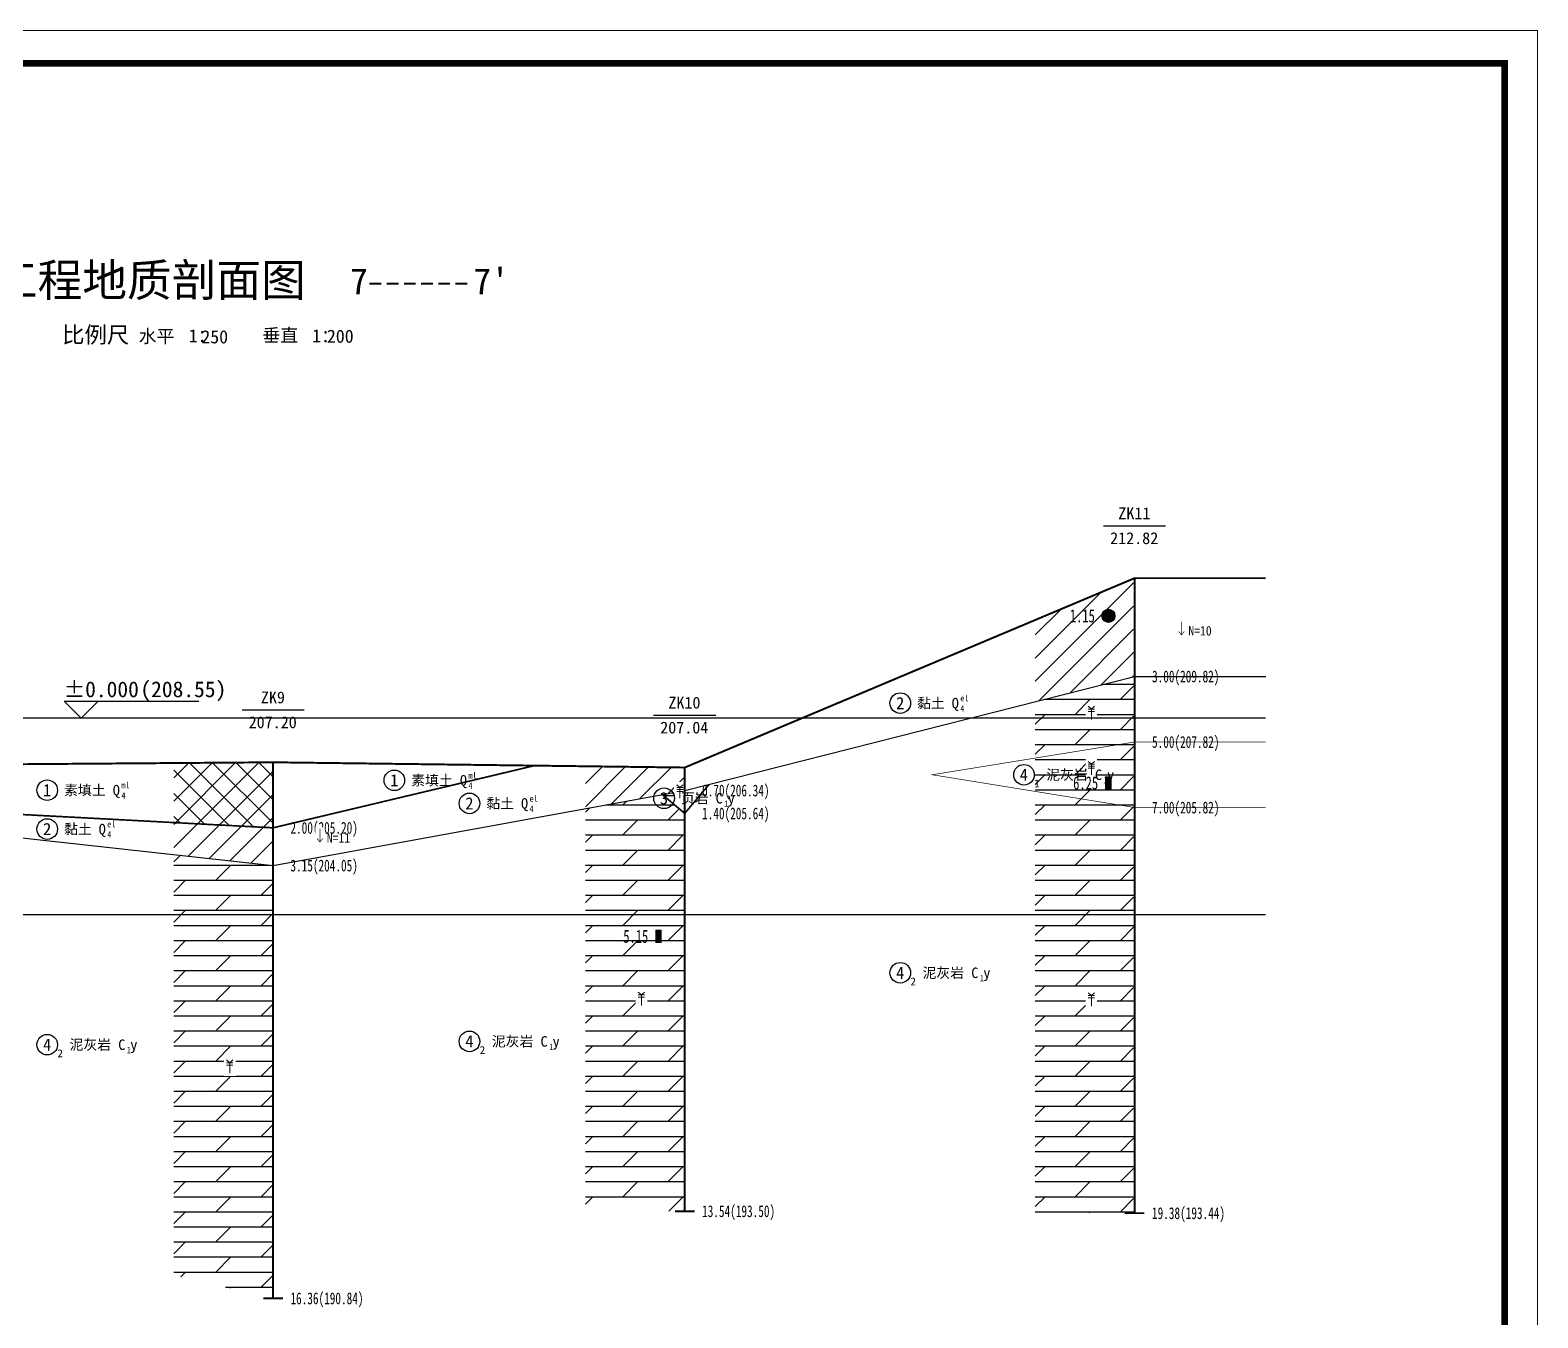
# Model space of a CAD drawing. Header units: millimetres. Extents: x -255 to 9196, y 129 to 426.
# Drawn here: x 2945.6 to 3175.6, y 229.9 to 426.4 of the extents above; entities that cross this region are included whole.
import ezdxf
from ezdxf.enums import TextEntityAlignment as Align

# ---------------------------------------------------------------- set-up
doc = ezdxf.new("R2010")
doc.units = ezdxf.units.MM
doc.linetypes.add('sx', pattern=[10, 5, 0, 5, 0])
for name, color, linetype in [('GiCAD_PouMian', 7, 'Continuous'), ('GICAD_QUYANG', 7, 'Continuous'), ('地质-图框', 7, 'Continuous'), ('地质-地层符号', 3, 'Continuous'), ('地质-地层线', 7, 'Continuous'), ('地质-地面线', 7, 'Continuous'), ('地质-填充花纹', 4, 'Continuous'), ('地质-文字', 7, 'Continuous'), ('地质-标贯', 7, 'Continuous'), ('地质-水位线', 5, 'Continuous'), ('地质-钻孔', 7, 'Continuous')]:
    doc.layers.add(name, color=color, linetype=linetype)
doc.layers.add('不打印', color=7, linetype='Continuous', plot=False)
doc.styles.add('LZ_FONTS_FS', font='simfang.ttf', dxfattribs={"width": 0.7})
doc.styles.add('LZ_PMT_LINE', font='', dxfattribs={"height": 2})
doc.styles.get("Standard").update_dxf_attribs({"font": 'simfang.ttf', "height": 2.5})
doc.styles.add('地层编号', font='', dxfattribs={"width": 0.7, "height": 1.85})
doc.styles.add('层底标注', font='', dxfattribs={"width": 0.7, "height": 1.8})
doc.styles.add('岩土名称', font='simfang.ttf', dxfattribs={"width": 0.7, "height": 1.55})
doc.styles.add('时代', font='', dxfattribs={"width": 0.7, "height": 1.6})
doc.styles.add('标贯动探', font='', dxfattribs={"width": 0.7, "height": 1.45})
doc.styles.add('标题', font='simfang.ttf', dxfattribs={"width": 0.7, "height": 8})
doc.styles.add('钻孔标注', font='', dxfattribs={"width": 0.7, "height": 1.8})
doc.styles.get('LZ_PMT_LINE').set_extended_font_data('SimSun')
doc.styles.get('地层编号').set_extended_font_data('FangSong_GB2312')
doc.styles.get('层底标注').set_extended_font_data('FangSong_GB2312')
doc.styles.get('时代').set_extended_font_data('FangSong_GB2312')
doc.styles.get('标贯动探').set_extended_font_data('FangSong_GB2312')
doc.styles.get('钻孔标注').set_extended_font_data('FangSong_GB2312')
doc.linetypes.add('bzhjcx', pattern='A,0.001,[2,XX1.shx,S=1,R=0,X=1,Y=0],-2', length=2.001)
doc.linetypes.add('swx', pattern='A,7,-1.5,["●",LZ_PMT_LINE,S=0.05,R=0,X=0,Y=0],-1.5', length=10)
pattern_1 = [(0, (0, 0), (0, 2.3), []), (45, (0, 0), (4e-16, 4.5999997), [3.252691, -6.505382])]
pattern_2 = [(45, (0, 0), (-1.767767, 1.767767), [])]

# ---------------------------------------------------------------- blocks, each defined once
blk = doc.blocks.new('FHzhong.dwg')
at = {"color": 1, "lineweight": 0}
for p, q in [((1.06, 1.62), (0.57, 2.04)), ((0.57, 1.62), (1.53, 1.62)), ((0.57, 1.25), (1.53, 1.25)), ((1.05, 0), (1.05, 1.62)), ((1.06, 1.62), (1.53, 2.04))]:
    blk.add_line(p, q, dxfattribs=at)
blk = doc.blocks.new('WipeoutBlock')
blk.add_wipeout([(0, 0), (0, 1), (1, 1), (1, 0)])
blk = doc.blocks.new('FHqiang.dwg')
at = {"color": 1, "lineweight": 0}
for p, q in [((1.06, 1.62), (0.57, 2.04)), ((0.57, 1.62), (1.53, 1.62)), ((0.57, 1.32), (1.53, 1.32)), ((0.57, 1.02), (1.53, 1.02)), ((1.05, 0), (1.05, 1.62)), ((1.06, 1.62), (1.53, 2.04))]:
    blk.add_line(p, q, dxfattribs=at)
blk = doc.blocks.new('gkqy_yan.dwg不标1', base_point=(0, -1))
at = {"color": 1}
blk.add_solid([(-0.5, -2), (-0.5, 0), (0.5, -2), (0.5, 0)], dxfattribs=at)
blk = doc.blocks.new('gkqy_yuan.dwg不标1')
at = {"layer": 'GiCAD_PouMian'}
h = blk.add_hatch(color=1, dxfattribs=at)
edge = h.paths.add_edge_path()
edge.add_arc((0, 0), 1, 0, 360)
at = {"layer": 'GICAD_QUYANG', "color": 1}
blk.add_circle((0, 0), 1, dxfattribs=at)
blk = doc.blocks.new('gkbgfh')
at = {"linetype": 'Continuous'}
blk.add_wipeout([(-0.23, -0.2), (1.12, -0.2), (1.12, 2.33), (-0.23, 2.33)], dxfattribs=at).dxf.layer = '地质-标贯'
at = {"color": 1, "const_width": 0.1}
for points in [[(0.01, 0.61), (0.46, 0.08), (0.88, 0.64)], [(0.46, 2.13), (0.46, 0.08)]]:
    blk.add_lwpolyline(points, dxfattribs=at)
blk = doc.blocks.new('GC8')
blk.add_wipeout([(-2.26, 6.01), (17.92, 6.01), (17.93, 2.69), (-2.15, 2.71), (-2.27, 2.72)])
blk.add_text('(208.55)', height=2.408).set_placement((9.01, 3.19))
blk.add_wipeout([(-2.8, 2.72), (2.91, 2.72), (0.06, -0.14), (0.06, -0.14)])
at = {"color": 3}
for p, q in [((0, 0), (-2.6, 2.6)), ((-2.6, 2.6), (17.93, 2.6)), ((0, 0), (2.59, 2.6))]:
    blk.add_line(p, q, dxfattribs=at)
blk.add_text('±0.000', height=2.408).set_placement((-2.69, 3.18))

msp = doc.modelspace()

# ---------------------------------------------------------------- hatches: boundary and pattern name
at = {"layer": '地质-填充花纹', "linetype": 'Continuous'}
h = msp.add_hatch(dxfattribs=at)
h.set_pattern_fill('GKNXT', scale=0.5, style=0, pattern_type=2)
h.set_pattern_definition(pattern_2)
h.paths.add_polyline_path([(3113.91, 327.75), (3098.91, 323.95), (3098.91, 336.41), (3113.91, 342.73)])
h = msp.add_hatch(dxfattribs=at)
h.set_pattern_fill('GKNHY1', scale=0.5, style=0, pattern_type=2)
h.set_pattern_definition(pattern_1)
h.paths.add_polyline_path([(3113.91, 317.77), (3098.91, 315.34), (3098.91, 323.95), (3113.91, 327.75)])
h = msp.add_hatch(dxfattribs=at)
h.set_pattern_fill('GKNHY1', scale=0.5, style=0, pattern_type=2)
h.set_pattern_definition(pattern_1)
h.paths.add_polyline_path([(3113.91, 307.81), (3098.91, 310.24), (3098.91, 315.34), (3113.91, 317.77)])
h = msp.add_hatch(dxfattribs=at)
h.set_pattern_fill('GKSTT', scale=0.5, style=0, pattern_type=2)
h.set_pattern_definition([(45, (0, 0), (-1.767767, 1.767767), []), (135, (0, 0), (-1.767767, -1.767767), [])])
h.paths.add_polyline_path([(2982.49, 304.7), (2967.49, 305.49), (2967.49, 314.58), (2982.49, 314.69)])
h = msp.add_hatch(dxfattribs=at)
h.set_pattern_fill('GKNXT', scale=0.5, style=0, pattern_type=2)
h.set_pattern_definition(pattern_2)
h.paths.add_polyline_path([(3045.28, 313.89), (3045.28, 310.36), (3042.01, 309.77), (3030.28, 307.63), (3030.28, 314.08)])
h = msp.add_hatch(dxfattribs=at)
h.set_pattern_fill('GKNHY1', scale=0.5, style=0, pattern_type=2)
h.set_pattern_definition(pattern_1)
h.paths.add_polyline_path([(3045.28, 307.02), (3045.28, 246.19), (3030.28, 246.19), (3030.28, 307.63), (3042.01, 309.77)])
h = msp.add_hatch(dxfattribs=at)
h.set_pattern_fill('GKYY', scale=0.5, style=0, pattern_type=2)
h.set_pattern_definition([(0, (0, 0), (0, 2.4), [])])
h.paths.add_polyline_path([(3045.28, 307.02), (3042.01, 309.77), (3045.28, 310.36)])
h = msp.add_hatch(dxfattribs=at)
h.set_pattern_fill('GKNHY1', scale=0.5, style=0, pattern_type=2)
h.set_pattern_definition(pattern_1)
h.paths.add_polyline_path([(3113.91, 307.81), (3113.91, 245.89), (3098.91, 245.96), (3098.91, 310.24)])
h = msp.add_hatch(dxfattribs=at)
h.set_pattern_fill('GKNXT', scale=0.5, style=0, pattern_type=2)
h.set_pattern_definition(pattern_2)
h.paths.add_polyline_path([(2982.49, 304.7), (2982.49, 298.96), (2967.49, 300.6), (2967.49, 305.49)])
h = msp.add_hatch(dxfattribs=at)
h.set_pattern_fill('GKNHY1', scale=0.5, style=0, pattern_type=2)
h.set_pattern_definition(pattern_1)
h.paths.add_polyline_path([(2982.49, 298.96), (2982.49, 232.93), (2967.49, 236.45), (2967.49, 300.6)])

# ---------------------------------------------------------------- linework, layer by layer
at = {"lineweight": 40, "elevation": -12.5}
for points in [[(2997.37, 387.73), (2999.12, 387.73)], [(2999.99, 387.73), (3001.75, 387.73)], [(3002.62, 387.73), (3004.37, 387.73)], [(3005.24, 387.73), (3007, 387.73)], [(3007.87, 387.73), (3009.62, 387.73)], [(3010.49, 387.73), (3012.24, 387.73)]]:
    msp.add_lwpolyline(points, dxfattribs=at)
at = {"color": 6, "linetype": 'swx', "const_width": 0.2, "flags": 128}
msp.add_lwpolyline([(2819.93, 291.44), (3134.06, 291.44)], dxfattribs=at)
at = {"layer": '地质-地层符号', "color": 7, "linetype": 'Continuous'}
for centre in [(3078.31, 323.72), (3001.14, 311.94), (3097.18, 312.79), (2948.19, 310.44), (3012.6, 308.42), (2948.19, 304.5), (3078.31, 282.57), (2948.19, 271.6), (3012.6, 272.1)]:
    msp.add_ellipse(centre, major_axis=(0, 1.57), ratio=1, dxfattribs=at)
at = {"layer": '地质-地层线', "color": 4, "linetype": 'bzhjcx', "flags": 128}
msp.add_lwpolyline([(2819.92, 299.24), (2839.92, 299.24), (2916.61, 306.19), (2982.64, 298.94), (3045.43, 310.39), (3114.06, 327.79), (3134.06, 327.79)], dxfattribs=at)
at = {"layer": '地质-地层线', "color": 2, "const_width": 0.1, "flags": 128}
msp.add_lwpolyline([(3134.06, 307.79), (3114.06, 307.79), (3083.18, 312.79), (3114.06, 317.79), (3134.06, 317.79)], dxfattribs=at)
at = {"layer": '地质-地层线', "color": 4, "const_width": 0.25, "flags": 128}
for points in [[(2819.92, 308.74), (2839.92, 308.74), (2916.61, 308.19), (2982.64, 304.69), (3022.51, 314.18)], [(3042.01, 309.77), (3045.43, 306.89), (3049.17, 311.34)]]:
    msp.add_lwpolyline(points, dxfattribs=at)
at = {"layer": '地质-地面线', "color": 3, "linetype": 'Continuous', "const_width": 0.3}
msp.add_lwpolyline([(2819.92, 313.74), (2839.92, 313.74), (2916.61, 314.19), (2982.64, 314.69), (3045.43, 313.89), (3114.06, 342.79), (3134.06, 342.79)], dxfattribs=at)
at = {"layer": '地质-钻孔', "color": 7, "linetype": 'Continuous'}
for p, q in [((3109.32, 350.79), (3118.79, 350.79)), ((2977.91, 322.69), (2987.38, 322.69)), ((3040.69, 321.89), (3050.17, 321.89))]:
    msp.add_line(p, q, dxfattribs=at)
at = {"layer": '地质-钻孔', "color": 7, "linetype": 'sx', "const_width": 0.3, "flags": 128}
for points in [[(3114.06, 342.79), (3114.06, 245.89)], [(2982.64, 314.69), (2982.64, 232.89)]]:
    msp.add_lwpolyline(points, dxfattribs=at)
at = {"layer": '地质-钻孔', "color": 7, "linetype": 'Continuous', "const_width": 0.3, "flags": 128}
for points in [[(3043.93, 246.19), (3046.93, 246.19)], [(3112.56, 245.89), (3115.56, 245.89)], [(2981.14, 232.89), (2984.14, 232.89)]]:
    msp.add_lwpolyline(points, dxfattribs=at)

# ---------------------------------------------------------------- block references
at = {"layer": 'GICAD_QUYANG', "linetype": 'Continuous'}
for name, p in [('gkqy_yuan.dwg不标1', (3110.06, 337.04)), ('gkqy_yan.dwg不标1', (3110.06, 311.54)), ('gkqy_yan.dwg不标1', (3041.43, 288.14))]:
    msp.add_blockref(name, p, dxfattribs=at)

# ---------------------------------------------------------------- texts
at = {"style": 'LZ_FONTS_FS'}
msp.add_text('7', height=4, dxfattribs=at).set_placement((2997.11, 386.09, -12.5), align=Align.RIGHT)
for s, height, p in [("7'", 4, (3013.19, 386.1, -12.5)), ('比例尺', 2.5, (2950.47, 378.69, -12.5)), ('水平', 2, (2962.14, 378.71, -12.5)), ('1：', 2, (2969.78, 378.78, -12.5)), ('250', 2, (2971.7, 378.62, -12.5)), ('垂直', 2, (2981.02, 378.86, -12.5)), ('1：', 2, (2988.6, 378.77, -12.5)), ('200', 2, (2990.85, 378.71, -12.5))]:
    msp.add_text(s, height=height, dxfattribs=at).set_placement(p)
at = {"layer": 'GiCAD_PouMian', "color": 7, "style": '标题'}
msp.add_text('工程地质剖面图', height=5, dxfattribs=at).set_placement((2939.9, 385.77))
at = {"layer": 'GICAD_QUYANG', "color": 1, "linetype": 'Continuous', "width": 0.7}
for s, p in [('1.15', (3104.18, 336.04)), ('5.15', (3036.06, 287.14))]:
    msp.add_text(s, height=2, dxfattribs=at).set_placement(p)
at = {"layer": '地质-地层符号', "color": 7, "linetype": 'Continuous'}
for s, height, style, p in [('2', 1.85, '地层编号', (3077.67, 322.79)), ('黏土', 1.55, '岩土名称', (3080.87, 322.94)), ('Q', 1.6, '时代', (3086.16, 322.92)), ('1', 1.85, '地层编号', (3000.5, 311.01)), ('素填土', 1.55, '岩土名称', (3003.71, 311.16)), ('4', 1.85, '地层编号', (3096.54, 311.87)), ('y', 1.6, '时代', (3109.85, 311.99)), ('1', 1.85, '地层编号', (2947.55, 309.52)), ('素填土', 1.55, '岩土名称', (2950.76, 309.67)), ('Q', 1.6, '时代', (2958.19, 309.64)), ('Q', 1.6, '时代', (3011.14, 311.14)), ('1', 1.2, '地层编号', (3098.75, 310.87)), ('2', 1.85, '地层编号', (3011.96, 307.49)), ('黏土', 1.55, '岩土名称', (3015.17, 307.64)), ('Q', 1.6, '时代', (3020.46, 307.62)), ('C', 1.6, '时代', (3050.14, 308.4)), ('y', 1.6, '时代', (3051.98, 308.4)), ('2', 1.85, '地层编号', (2947.55, 303.58)), ('黏土', 1.55, '岩土名称', (2950.76, 303.73)), ('Q', 1.6, '时代', (2956.04, 303.7)), ('4', 1.85, '地层编号', (3077.67, 281.64)), ('泥灰岩', 1.55, '岩土名称', (3081.71, 281.79)), ('C', 1.6, '时代', (3089.14, 281.77)), ('y', 1.6, '时代', (3090.98, 281.77)), ('2', 1.2, '地层编号', (3079.87, 280.64)), ('4', 1.85, '地层编号', (2947.55, 270.68)), ('泥灰岩', 1.55, '岩土名称', (2951.59, 270.83)), ('C', 1.6, '时代', (2959.02, 270.8)), ('y', 1.6, '时代', (2960.86, 270.8)), ('4', 1.85, '地层编号', (3011.96, 271.18)), ('泥灰岩', 1.55, '岩土名称', (3016, 271.33)), ('C', 1.6, '时代', (3023.43, 271.3)), ('y', 1.6, '时代', (3025.27, 271.3)), ('2', 1.2, '地层编号', (2949.76, 269.68)), ('2', 1.2, '地层编号', (3014.17, 270.18))]:
    msp.add_text(s, height=height, dxfattribs=dict(at, style=style)).set_placement(p)
at = {"layer": '地质-地层符号', "color": 7, "linetype": 'Continuous', "style": '时代', "width": 0.8}
for s, p in [('el', (3087.47, 323.98)), ('4', (3087.47, 322.42)), ('ml', (3012.45, 312.2)), ('ml', (2959.5, 310.71)), ('4', (3012.45, 310.64)), ('4', (2959.5, 309.14)), ('el', (3021.76, 308.68)), ('1', (3051.45, 307.9)), ('4', (3021.76, 307.12)), ('4', (2957.35, 303.2)), ('el', (2957.35, 304.77)), ('1', (3090.45, 281.27)), ('1', (3024.74, 270.8)), ('1', (2960.33, 270.3))]:
    msp.add_text(s, height=0.96, dxfattribs=at).set_placement(p)
at = {"layer": '地质-文字', "color": 7, "linetype": 'Continuous', "style": '层底标注', "width": 0.7}
for s, p in [('3.00(209.82)', (3116.71, 326.89)), ('5.00(207.82)', (3116.71, 316.89)), ('0.70(206.34)', (3048.08, 309.49)), ('7.00(205.82)', (3116.71, 306.89)), ('1.40(205.64)', (3048.08, 305.99)), ('2.00(205.20)', (2985.29, 303.79)), ('3.15(204.05)', (2985.29, 298.04)), ('13.54(193.50)', (3048.08, 245.29)), ('19.38(193.44)', (3116.71, 244.99)), ('16.36(190.84)', (2985.29, 231.99))]:
    msp.add_text(s, height=1.8, dxfattribs=at).set_placement(p)
at = {"layer": '地质-标贯', "color": 6, "linetype": 'Continuous', "style": '标贯动探', "width": 0.9}
for s, p in [('N=10', (3122.26, 334.04)), ('N=11', (2990.84, 302.44))]:
    msp.add_text(s, height=1.45, dxfattribs=at).set_placement(p)
at = {"layer": '地质-钻孔', "color": 7, "linetype": 'Continuous', "style": '钻孔标注'}
for s, p in [('ZK11', (3111.57, 351.79)), ('212.82', (3110.32, 347.99)), ('ZK9', (2980.78, 323.69)), ('ZK10', (3042.94, 322.89)), ('207.20', (2978.91, 319.89)), ('207.04', (3041.69, 319.09))]:
    msp.add_text(s, height=1.8, dxfattribs=at).set_placement(p)

# ---------------------------------------------------------------- next in the draw order: block references
at = {"layer": '地质-填充花纹', "linetype": 'Continuous', "xscale": 1.762031016556466, "yscale": 2.838761826268114}
for p in [(3106.57, 320.81), (3106.57, 312.39), (3043.81, 308.83), (3037.95, 277.2), (3106.57, 277.08), (2975.16, 266.84)]:
    msp.add_blockref('WipeoutBlock', p, dxfattribs=at)

# ---------------------------------------------------------------- next in the draw order: linework, layer by layer
at = {"layer": '不打印', "linetype": 'Continuous', "const_width": 0.15}
msp.add_lwpolyline([(2755.49, 129.34), (3175.49, 129.34), (3175.49, 426.34), (2755.49, 426.34), (2755.49, 129.34)], dxfattribs=at)
at = {"layer": '地质-图框', "linetype": 'Continuous', "const_width": 1}
msp.add_lwpolyline([(2760.49, 134.34), (3170.49, 134.34), (3170.49, 421.34), (2760.49, 421.34), (2760.49, 134.34), (3170.49, 134.34)], dxfattribs=at)
at = {"layer": '地质-地层符号', "color": 7, "linetype": 'Continuous'}
msp.add_ellipse((3042.28, 309.2), major_axis=(0, 1.57), ratio=1, dxfattribs=at)
at = {"layer": '地质-钻孔', "color": 7, "linetype": 'sx', "const_width": 0.3, "flags": 128}
msp.add_lwpolyline([(3045.43, 313.89), (3045.43, 246.19)], dxfattribs=at)

# ---------------------------------------------------------------- next in the draw order: block references
at = {"layer": '地质-填充花纹', "linetype": 'Continuous'}
for name, p in [('FHzhong.dwg', (3106.41, 321.2)), ('FHqiang.dwg', (3106.41, 312.79)), ('FHqiang.dwg', (3043.64, 309.23)), ('FHzhong.dwg', (3037.78, 277.59)), ('FHzhong.dwg', (3106.41, 277.48)), ('FHzhong.dwg', (2974.99, 267.23))]:
    msp.add_blockref(name, p, dxfattribs=at)

# ---------------------------------------------------------------- next in the draw order: texts
at = {"layer": 'GICAD_QUYANG', "color": 1, "linetype": 'Continuous', "width": 0.7}
msp.add_text('6.25', height=2, dxfattribs=at).set_placement((3104.68, 310.54))
at = {"layer": '地质-地层符号', "color": 7, "linetype": 'Continuous'}
for s, height, style, p in [('泥灰岩', 1.55, '岩土名称', (3100.58, 312.02)), ('C', 1.6, '时代', (3108.01, 311.99)), ('3', 1.85, '地层编号', (3041.64, 308.28)), ('页岩', 1.55, '岩土名称', (3044.85, 308.43))]:
    msp.add_text(s, height=height, dxfattribs=dict(at, style=style)).set_placement(p)
at = {"layer": '地质-地层符号', "color": 7, "linetype": 'Continuous', "style": '时代', "width": 0.8}
msp.add_text('1', height=0.96, dxfattribs=at).set_placement((3109.32, 311.49))

# ---------------------------------------------------------------- next in the draw order: block references
at = {"linetype": 'Continuous'}
msp.add_blockref('GC8', (2953.39, 321.44), dxfattribs=at)
at = {"layer": '地质-标贯', "color": 7, "linetype": 'Continuous'}
for p in [(3120.76, 334.04), (2989.34, 302.44)]:
    msp.add_blockref('gkbgfh', p, dxfattribs=at)

# ---------------------------------------------------------------- next in the draw order: linework, layer by layer
at = {"layer": '地质-水位线', "color": 5, "linetype": 'swx', "const_width": 0.2, "flags": 128}
msp.add_lwpolyline([(2819.92, 321.44), (3134.06, 321.44)], dxfattribs=at)

doc.saveas('drawing.dxf')
